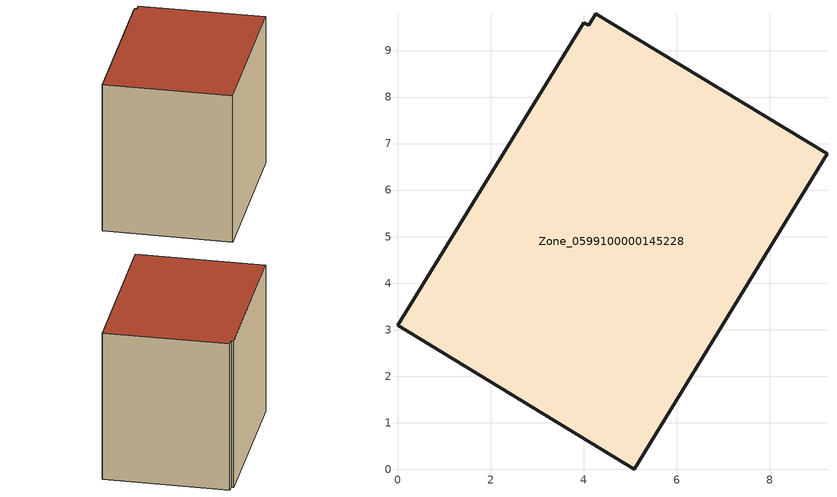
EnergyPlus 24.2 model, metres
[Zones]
Zone_0599100000145228
 floor ground (C_G): 4.26,9.79 9.23,6.78 5.09,0 0,3.09 4.01,9.6 4.11,9.54 z0
 wall outside (C_F): 5.09,0 9.23,6.78 4.26,9.79 4.11,9.54 4.01,9.6 0,3.09 5.09,0 z0:7.35
 roof outside (C_R): 9.23,6.78 4.26,9.79 4.11,9.54 4.01,9.6 0,3.09 5.09,0 z7.35
[BUILDING]
Pand.0599100000145228: North Axis=0; Terrain=City; Loads Convergence Tolerance Value=0.04; Temperature Convergence Tolerance Value=0.4; Solar Distribution=FullExterior; Maximum Number of Warmup Days=25; Minimum Number of Warmup Days=1
[Site:Location]
Rotterdam.The.Hague.AP_ZH_NLD Design_Conditions: Latitude=51.96; Longitude=4.45; Time Zone=1; Elevation=-4.5
[SITE:GROUNDTEMPERATURE:BUILDINGSURFACE]
18, 18, 18, 18, 18, 18, 18, 18, 18, 18, 18, 18
[MATERIAL] Thermal Absorptance=0.9; Solar Absorptance=0.7; Visible Absorptance=0.7
Name | Roughness | Thickness | Conductivity | Density | Specific Heat
G.TI.1946-1964 | MediumSmooth | 0.15 | 1 | 540 | 1210
F.TI.1946-1964 | Rough | 0.3 | 0.857143 | 1920 | 840
R.TI.1946-1964 | MediumRough | 0.2 | 0.277778 | 1500 | 1000
[CONSTRUCTION]
C_G: G.TI.1946-1964
C_F: F.TI.1946-1964
C_R: R.TI.1946-1964
[ZONE]
Zone_0599100000145228: Type=1; Multiplier=1; Ceiling Height=Autocalculate; Volume=Autocalculate; Floor Area=autocalculate; Part of Total Floor Area=Yes
[ZONEINFILTRATION:DESIGNFLOWRATE]
Infil_Zone_0599100000145228: Zone or ZoneList or Space or SpaceList=Zone_0599100000145228; Schedule=AlwaysOn; Design Flow Rate Calculation Method=Flow/Area; Flow Rate per Floor Area=0.003; Constant Term Coefficient=1; Temperature Term Coefficient=0; Velocity Term Coefficient=0; Velocity Squared Term Coefficient=0
[HVACTEMPLATE:ZONE:IDEALLOADSAIRSYSTEM]
Zone_0599100000145228: Maximum Heating Supply Air Temperature=50; Minimum Cooling Supply Air Temperature=13; Maximum Heating Supply Air Humidity Ratio=0.0156; Minimum Cooling Supply Air Humidity Ratio=0.0077; Heating Limit=NoLimit; Cooling Limit=NoLimit; Dehumidification Control Type=ConstantSensibleHeatRatio; Cooling Sensible Heat Ratio=0.7; Dehumidification Setpoint=60; Humidification Control Type=None; Humidification Setpoint=30; Outdoor Air Method=None; Outdoor Air Flow Rate per Person=0.00944; Outdoor Air Flow Rate per Zone Floor Area=0; Outdoor Air Flow Rate per Zone=0; Demand Controlled Ventilation Type=None; Outdoor Air Economizer Type=NoEconomizer; Heat Recovery Type=None; Sensible Heat Recovery Effectiveness=0.7; Latent Heat Recovery Effectiveness=0.65
[ZONECONTROL:THERMOSTAT]
ThermostatControl_Zone_0599100000145228: Zone or ZoneList=Zone_0599100000145228; Control Type Schedule=DualSetpointControlType; Control 1=Thermostat_Zone_0599100000145228; Temperature Difference Between Cutout And Setpoint=0
[THERMOSTATSETPOINT:DUALSETPOINT]
Thermostat_Zone_0599100000145228: Heating Setpoint Temperature Schedule=HeatingSetpoint_Zone_0599100000145228; Cooling Setpoint Temperature Schedule=CoolingSetpoint_Zone_0599100000145228
[SCHEDULE:COMPACT]
HeatingSetpoint_Zone_0599100000145228: Through: 12/31, For: AllDays, Until: 24:00, 21
CoolingSetpoint_Zone_0599100000145228: Through: 12/31, For: AllDays, Until: 24:00, 24
DualSetpointControlType: Through: 12/31, For: AllDays, Until: 24:00, 4
AlwaysOn: Through: 12/31, For: AllDays, Until: 24:00, 1
